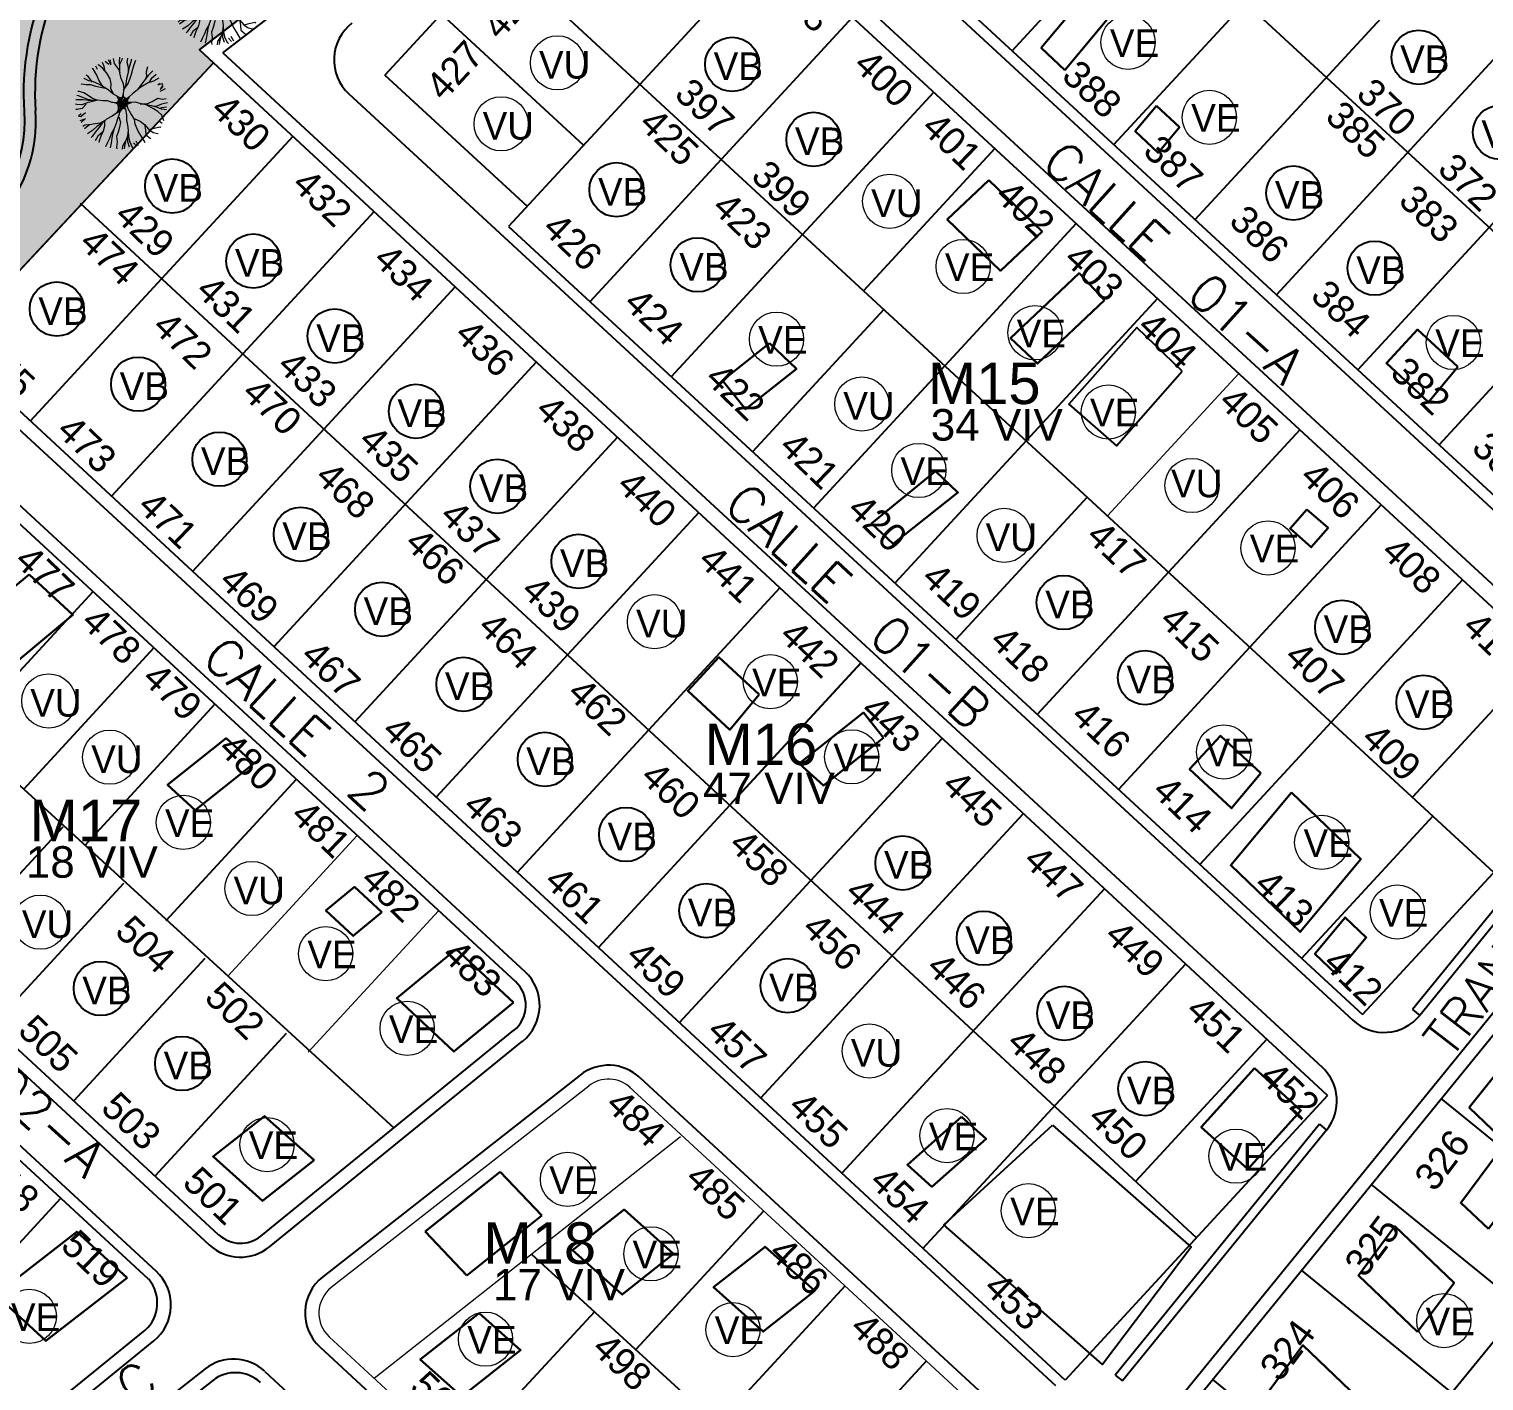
# Model space of a CAD drawing. Extents: x 472704 to 474638, y 1059265 to 1060325.
# Drawn here: x 473729 to 473886.7, y 1059969.5 to 1060116.1 of the extents above; entities that cross this region are included whole.
import ezdxf

# ---------------------------------------------------------------- set-up
doc = ezdxf.new("R2010")
doc.units = 0
doc.header["$LTSCALE"] = 0.4
doc.header["$MEASUREMENT"] = 0
doc.layers.get('0').update_dxf_attribs({"linetype": 'CONTINUOUS', "lineweight": 25})
for name, color, linetype, lineweight in [('AREAS VERDAS', 72, 'CONTINUOUS', 25), ('AREAS VERDES', 2, 'CONTINUOUS', 20), ('CALLES', 140, 'CONTINUOUS', 40), ('CASA', 31, 'CONTINUOUS', 30)]:
    doc.layers.add(name, color=color, linetype=linetype, lineweight=lineweight)
for name, color, linetype in [('BIFAMILIARES', 6, 'CONTINUOUS'), ('CASASDURAS', 1, 'CONTINUOUS'), ('Dura', 1, 'CONTINUOUS'), ('MANZANAS', 5, 'CONTINUOUS'), ('NumeroPropu', 6, 'CONTINUOUS'), ('PARCELASPEOPUESTAS', 3, 'CONTINUOUS'), ('PoligonAV', 3, 'CONTINUOUS'), ('TipoVivienda', 7, 'CONTINUOUS'), ('UNIFAMILIAR', 5, 'CONTINUOUS'), ('VIAPROPUESTA', 7, 'CONTINUOUS')]:
    doc.layers.add(name, color=color, linetype=linetype)
doc.styles.add('ARIAL', font='arial.ttf')
doc.styles.add('Numeros Parcelas', font='', dxfattribs={"height": 3})
doc.styles.get("Standard").update_dxf_attribs({"font": 'romans.shx'})
doc.styles.add('TipoVivienda', font='', dxfattribs={"height": 3})
doc.styles.get('Numeros Parcelas').set_extended_font_data('AvantGarde Bk BT')
doc.styles.get('TipoVivienda').set_extended_font_data('AvantGarde Bk BT')
doc.linetypes.add('FENCELINE1', pattern='A,0.25,-0.1,[133,ltypeshp.shx,S=0.1,R=0,X=-0.1,Y=0],-0.1,1', length=1.45)

# ---------------------------------------------------------------- blocks, each defined once
blk = doc.blocks.new('MATA-P-01')
at = {"color": 84, "linetype": 'ByBlock'}
for p, q in [((18.846, 144.488), (18.845, 144.521)), ((18.872, 144.493), (18.875, 144.521)), ((18.643, 144.402), (18.627, 144.423)), ((18.645, 144.436), (18.645, 144.438)), ((18.68, 144.415), (18.645, 144.436)), ((18.687, 144.432), (18.671, 144.458)), ((18.714, 144.386), (18.68, 144.415)), ((18.701, 144.397), (18.687, 144.432)), ((18.718, 144.451), (18.689, 144.469)), ((18.707, 144.486), (18.732, 144.451)), ((18.723, 144.486), (18.73, 144.458)), ((18.732, 144.451), (18.73, 144.456)), ((18.745, 144.499), (18.745, 144.501)), ((18.758, 144.465), (18.745, 144.499)), ((18.792, 144.432), (18.758, 144.465)), ((18.79, 144.486), (18.788, 144.517)), ((18.799, 144.445), (18.79, 144.486)), ((18.808, 144.407), (18.792, 144.432)), ((18.797, 144.467), (18.806, 144.504)), ((18.808, 144.406), (18.799, 144.445)), ((18.806, 144.504), (18.808, 144.514)), ((18.862, 144.454), (18.846, 144.488)), ((18.868, 144.424), (18.862, 144.454)), ((18.864, 144.375), (18.868, 144.421)), ((18.868, 144.421), (18.87, 144.458)), ((18.87, 144.458), (18.872, 144.493)), ((18.892, 144.412), (18.895, 144.447)), ((18.895, 144.447), (18.899, 144.484)), ((18.899, 144.484), (18.906, 144.517)), ((19.013, 144.423), (18.987, 144.377)), ((18.996, 144.482), (18.993, 144.445)), ((18.993, 144.445), (19.002, 144.41)), ((19.04, 144.46), (19.013, 144.423)), ((19.069, 144.438), (19.038, 144.402)), ((19.091, 144.417), (19.056, 144.388)), ((18.56, 144.321), (18.558, 144.323)), ((18.595, 144.31), (18.56, 144.321)), ((18.589, 144.338), (18.571, 144.347)), ((18.624, 144.306), (18.589, 144.338)), ((18.631, 144.308), (18.595, 144.31)), ((18.616, 144.397), (18.605, 144.403)), ((18.647, 144.362), (18.616, 144.397)), ((18.671, 144.299), (18.631, 144.308)), ((18.667, 144.327), (18.647, 144.362)), ((18.703, 144.288), (18.667, 144.327)), ((18.745, 144.351), (18.714, 144.386)), ((18.758, 144.317), (18.745, 144.351)), ((18.763, 144.28), (18.758, 144.317)), ((18.824, 144.367), (18.808, 144.406)), ((18.846, 144.332), (18.824, 144.367)), ((18.857, 144.295), (18.846, 144.332)), ((18.857, 144.293), (18.877, 144.334)), ((18.859, 144.297), (18.866, 144.334)), ((18.866, 144.334), (18.864, 144.375)), ((18.877, 144.334), (18.886, 144.373)), ((18.886, 144.373), (18.892, 144.412)), ((18.971, 144.341), (18.953, 144.306)), ((18.986, 144.338), (18.956, 144.312)), ((18.987, 144.377), (18.971, 144.341)), ((19.022, 144.371), (18.986, 144.338)), ((19.002, 144.41), (18.993, 144.388)), ((19.056, 144.388), (19.022, 144.371)), ((19.038, 144.402), (19.024, 144.371)), ((19.092, 144.367), (19.107, 144.382)), ((19.127, 144.38), (19.092, 144.367)), ((19.127, 144.373), (19.114, 144.336)), ((19.114, 144.336), (19.132, 144.362)), ((19.149, 144.347), (19.114, 144.323)), ((18.54, 144.223), (18.531, 144.221)), ((18.575, 144.219), (18.54, 144.223)), ((18.548, 144.278), (18.544, 144.28)), ((18.582, 144.278), (18.548, 144.278)), ((18.609, 144.206), (18.575, 144.219)), ((18.616, 144.284), (18.582, 144.278)), ((18.643, 144.19), (18.609, 144.206)), ((18.652, 144.278), (18.616, 144.284)), ((18.687, 144.278), (18.652, 144.278)), ((18.707, 144.286), (18.671, 144.299)), ((18.736, 144.275), (18.687, 144.278)), ((18.745, 144.271), (18.703, 144.288)), ((18.783, 144.247), (18.745, 144.271)), ((18.792, 144.245), (18.763, 144.28)), ((18.817, 144.236), (18.783, 144.247)), ((18.815, 144.236), (18.852, 144.228)), ((18.82, 144.23), (18.816, 144.236)), ((18.836, 144.21), (18.82, 144.23)), ((18.823, 144.189), (18.836, 144.21)), ((18.862, 144.242), (18.826, 144.182)), ((18.826, 144.182), (18.845, 144.229)), ((18.845, 144.229), (18.829, 144.22)), ((18.84, 144.182), (18.862, 144.243)), ((18.842, 144.166), (18.862, 144.242)), ((18.873, 144.232), (18.842, 144.166)), ((18.843, 144.124), (18.873, 144.232)), ((18.885, 144.225), (18.843, 144.124)), ((18.886, 144.227), (18.845, 144.158)), ((18.852, 144.228), (18.859, 144.256)), ((18.859, 144.256), (18.857, 144.293)), ((18.886, 144.227), (18.857, 144.138)), ((18.857, 144.138), (18.891, 144.221)), ((18.858, 144.258), (18.858, 144.259)), ((18.866, 144.237), (18.858, 144.258)), ((18.886, 144.227), (18.866, 144.237)), ((18.871, 144.209), (18.877, 144.226)), ((18.891, 144.221), (18.875, 144.159)), ((18.875, 144.159), (18.899, 144.207)), ((18.902, 144.247), (18.886, 144.227)), ((18.905, 144.25), (18.892, 144.212)), ((18.905, 144.205), (18.892, 144.212)), ((18.899, 144.207), (18.897, 144.175)), ((18.899, 144.193), (18.926, 144.208)), ((18.904, 144.249), (18.9, 144.245)), ((18.924, 144.271), (18.904, 144.249)), ((18.928, 144.208), (18.905, 144.205)), ((18.953, 144.306), (18.924, 144.271)), ((18.953, 144.215), (18.928, 144.208)), ((18.989, 144.212), (18.953, 144.215)), ((19.033, 144.21), (18.989, 144.212)), ((18.991, 144.21), (19.038, 144.219)), ((19.074, 144.21), (19.033, 144.21)), ((19.038, 144.219), (19.074, 144.241)), ((19.054, 144.203), (19.04, 144.208)), ((19.091, 144.19), (19.054, 144.203)), ((19.074, 144.241), (19.109, 144.273)), ((19.112, 144.206), (19.074, 144.21)), ((19.107, 144.212), (19.081, 144.21)), ((19.143, 144.234), (19.107, 144.212)), ((19.109, 144.273), (19.143, 144.271)), ((19.149, 144.199), (19.112, 144.206)), ((19.149, 144.208), (19.132, 144.201)), ((19.143, 144.271), (19.17, 144.28)), ((19.183, 144.251), (19.143, 144.234)), ((19.183, 144.219), (19.149, 144.208)), ((18.542, 144.162), (18.528, 144.158)), ((18.54, 144.19), (18.529, 144.19)), ((18.54, 144.127), (18.531, 144.127)), ((18.575, 144.184), (18.54, 144.19)), ((18.576, 144.132), (18.54, 144.127)), ((18.58, 144.167), (18.542, 144.162)), ((18.582, 144.106), (18.548, 144.092)), ((18.611, 144.177), (18.575, 144.184)), ((18.611, 144.151), (18.576, 144.132)), ((18.616, 144.169), (18.58, 144.167)), ((18.605, 144.14), (18.582, 144.106)), ((18.647, 144.175), (18.611, 144.177)), ((18.647, 144.167), (18.611, 144.151)), ((18.663, 144.174), (18.616, 144.169)), ((18.68, 144.182), (18.643, 144.19)), ((18.683, 144.184), (18.647, 144.167)), ((18.685, 144.184), (18.647, 144.175)), ((18.72, 144.186), (18.685, 144.184)), ((18.754, 144.19), (18.72, 144.186)), ((18.788, 144.186), (18.754, 144.19)), ((18.793, 144.185), (18.781, 144.186)), ((18.783, 144.186), (18.803, 144.187)), ((18.814, 144.186), (18.793, 144.185)), ((18.803, 144.187), (18.823, 144.189)), ((18.839, 144.121), (18.805, 144.088)), ((18.835, 144.178), (18.814, 144.186)), ((18.84, 144.158), (18.835, 144.178)), ((18.855, 144.126), (18.835, 144.116)), ((18.835, 144.116), (18.835, 144.117)), ((18.836, 144.117), (18.843, 144.138)), ((18.843, 144.138), (18.84, 144.158)), ((18.85, 144.079), (18.855, 144.114)), ((18.855, 144.114), (18.856, 144.126)), ((18.859, 144.136), (18.856, 144.126)), ((18.871, 144.157), (18.859, 144.136)), ((18.892, 144.153), (18.871, 144.157)), ((18.885, 144.181), (18.887, 144.16)), ((18.906, 144.168), (18.885, 144.181)), ((18.887, 144.16), (18.891, 144.153)), ((18.892, 144.154), (18.908, 144.112)), ((18.904, 144.171), (18.899, 144.193)), ((18.908, 144.164), (18.904, 144.171)), ((18.935, 144.13), (18.908, 144.164)), ((18.908, 144.112), (18.913, 144.077)), ((18.969, 144.095), (18.935, 144.13)), ((19.125, 144.177), (19.091, 144.19)), ((19.159, 144.156), (19.125, 144.177)), ((19.185, 144.199), (19.149, 144.199)), ((19.172, 144.097), (19.15, 144.108)), ((19.179, 144.119), (19.159, 144.156)), ((18.548, 144.092), (18.54, 144.091)), ((18.584, 144.045), (18.566, 144.045)), ((18.582, 144.066), (18.567, 144.045)), ((18.614, 144.032), (18.582, 144.014)), ((18.611, 144.079), (18.584, 144.045)), ((18.593, 144.003), (18.62, 144.038)), ((18.672, 144.003), (18.622, 143.99)), ((18.656, 143.997), (18.625, 143.964)), ((18.694, 144.012), (18.656, 143.997)), ((18.711, 143.997), (18.683, 143.96)), ((18.729, 144.023), (18.694, 144.012)), ((18.747, 144.032), (18.711, 143.997)), ((18.743, 144.025), (18.725, 143.988)), ((18.763, 144.051), (18.729, 144.023)), ((18.77, 144.06), (18.743, 144.025)), ((18.758, 144.043), (18.763, 144.008)), ((18.763, 144.008), (18.761, 143.969)), ((18.805, 144.088), (18.77, 144.06)), ((18.835, 143.997), (18.821, 143.96)), ((18.834, 143.971), (18.837, 144.006)), ((18.837, 144.006), (18.845, 144.043)), ((18.845, 144.043), (18.85, 144.079)), ((18.853, 144.092), (18.872, 144.054)), ((18.872, 144.019), (18.868, 143.982)), ((18.872, 144.054), (18.872, 144.019)), ((18.913, 144.077), (18.926, 144.043)), ((18.926, 144.043), (18.937, 144.008)), ((18.937, 144.008), (18.939, 143.969)), ((18.939, 143.999), (18.948, 143.964)), ((18.98, 144.058), (18.969, 144.095)), ((18.971, 144.097), (19.013, 144.086)), ((19.009, 144.014), (18.98, 144.058)), ((19.04, 143.98), (19.009, 144.014)), ((19.013, 144.086), (19.047, 144.069)), ((19.047, 144.069), (19.06, 144.032)), ((19.047, 144.069), (19.083, 144.038)), ((19.06, 144.032), (19.069, 143.997)), ((19.069, 143.997), (19.103, 143.977)), ((19.083, 144.038), (19.118, 144.023)), ((19.085, 144.038), (19.119, 144.054)), ((19.118, 144.023), (19.152, 144.021)), ((19.119, 144.054), (19.158, 144.071)), ((19.152, 144.021), (19.154, 144.021)), ((19.158, 144.071), (19.167, 144.069)), ((18.622, 143.99), (18.611, 143.977)), ((18.683, 143.96), (18.652, 143.932)), ((18.689, 143.919), (18.683, 143.91)), ((18.705, 143.953), (18.689, 143.919)), ((18.725, 143.988), (18.705, 143.953)), ((18.729, 143.927), (18.716, 143.892)), ((18.758, 143.962), (18.729, 143.927)), ((18.75, 143.932), (18.743, 143.895)), ((18.743, 143.895), (18.743, 143.884)), ((18.761, 143.969), (18.75, 143.932)), ((18.803, 143.89), (18.797, 143.862)), ((18.814, 143.925), (18.803, 143.89)), ((18.821, 143.96), (18.814, 143.925)), ((18.834, 143.934), (18.834, 143.971)), ((18.835, 143.895), (18.834, 143.934)), ((18.834, 143.86), (18.835, 143.895)), ((18.868, 143.982), (18.862, 143.947)), ((18.862, 143.947), (18.873, 143.91)), ((18.873, 143.91), (18.875, 143.873)), ((18.931, 143.923), (18.917, 143.888)), ((18.917, 143.888), (18.919, 143.864)), ((18.933, 143.925), (18.93, 143.89)), ((18.93, 143.89), (18.931, 143.869)), ((18.939, 143.96), (18.933, 143.925)), ((18.939, 143.969), (18.946, 143.925)), ((18.946, 143.925), (18.964, 143.89)), ((18.948, 143.964), (18.96, 143.93)), ((18.96, 143.93), (18.987, 143.892)), ((18.987, 143.892), (18.996, 143.888)), ((19.016, 143.904), (18.991, 143.925)), ((19.031, 143.91), (19.007, 143.94)), ((19.074, 143.94), (19.04, 143.98)), ((19.103, 143.977), (19.107, 143.973)), ((18.875, 143.873), (18.879, 143.86))]:
    blk.add_line(p, q, dxfattribs=at)

msp = doc.modelspace()

# ---------------------------------------------------------------- hatches: boundary and pattern name
at = {"layer": 'AREAS VERDAS', "linetype": 'Continuous'}
h = msp.add_hatch(dxfattribs=at)
h.set_pattern_fill('AR-SAND', color=64, scale=3, style=0)
h.set_pattern_definition([(37.5, (0, 0), (-0.188980074, 5.780471307), [0, -4.56, 0, -5.1, 0, -4.875]), (7.5, (0, 0), (5.309330116, 8.466438196), [0, -2.46, 0, -4.11, 0, -1.575]), (327.5, (-3.69, 0), (9.342425585, 0.01697716), [0, -1.5, 0, -5.4, 0, -7.05]), (317.5, (-3.69, 0), (9.018379814, 2.633026695), [0, -0.75, 0, -3.54, 0, -4.05])])
h.paths.add_polyline_path([(473392.59, 1059831.8), (473394.84, 1059838.33), (473399.18, 1059844.05), (473404.49, 1059847.81), (473411.2, 1059849.98), (473416.59, 1059850.27), (473415.93, 1059922.11), (473436.53, 1059922.29), (473436.63, 1059911.67), (473448.39, 1059911.77), (473448.24, 1059923.77), (473470.14, 1059923.97), (473469.96, 1059952.8), (473471.84, 1059956.73), (473476.09, 1059957.7), (473532.78, 1059944.57), (473579.36, 1059995.05), (473584.97, 1059989.87), (473631.25, 1060025.55), (473713.15, 1060088.67), (473721.15, 1060082.71), (473748.97, 1060112.46), (473747.45, 1060113.87), (473789.96, 1060146.64), (473811, 1060165.02), (473871.08, 1060230.65), (473852.72, 1060250.12), (473548.47, 1060038.26), (473109.38, 1059707.59), (473156.48, 1059639.24), (473203.24, 1059674.87), (473196.54, 1059684.82), (473192.12, 1059691.72), (473231.1, 1059720.81), (473212.16, 1059746.83), (473256.63, 1059779.94), (473275.41, 1059793.96), (473279.1, 1059796.71), (473271.3, 1059790.89), (473286.9, 1059802.53), (473212.16, 1059746.83), (473231.1, 1059720.81), (473212.16, 1059746.83), (473321.37, 1059828.06), (473324.14, 1059828.21), (473392.23, 1059828.16)])
at = {"layer": 'AREAS VERDAS'}
h = msp.add_hatch(dxfattribs=at)
h.set_pattern_fill('AR-SAND', color=64, style=0)
h.set_pattern_definition([(37.5, (0, 0), (-0.0629933581, 1.926823769), [0, -1.52, 0, -1.7, 0, -1.625]), (7.5, (0, 0), (1.769776705, 2.822146065), [0, -0.82, 0, -1.37, 0, -0.525]), (327.5, (-1.23, 0), (3.1141418618, 0.0056590535), [0, -0.5, 0, -1.8, 0, -2.35]), (317.5, (-1.23, 0), (3.0061266046, 0.877675565), [0, -0.25, 0, -1.18, 0, -1.35])])
h.paths.add_polyline_path([(473852.32, 1060200), (473845.73, 1060200), (473833.16, 1060186.38, 0.414214), (473833.22, 1060184.97), (473834.49, 1060183.79), (473848.74, 1060199.23), (473936.93, 1060117.85), (473952.36, 1060103.61), (473953.68, 1060105.18, 0.399592), (473953.59, 1060106.56)])
h.paths.add_polyline_path([(473879.03, 1060168.34), (473893.56, 1060168.34), (473893.56, 1060175.24), (473879.03, 1060175.24)], flags=25)
at = {"layer": 'AREAS VERDAS', "linetype": 'Continuous'}
h = msp.add_hatch(dxfattribs=at)
h.set_pattern_fill('AR-SAND', color=64, scale=3, style=0)
h.set_pattern_definition([(37.5, (0, 0), (-0.188980074, 5.780471307), [0, -4.56, 0, -5.1, 0, -4.875]), (7.5, (0, 0), (5.309330116, 8.466438196), [0, -2.46, 0, -4.11, 0, -1.575]), (327.5, (-3.69, 0), (9.342425585, 0.01697716), [0, -1.5, 0, -5.4, 0, -7.05]), (317.5, (-3.69, 0), (9.018379814, 2.633026695), [0, -0.75, 0, -3.54, 0, -4.05])])
h.paths.add_polyline_path([(473936.52, 1060163.7, -0.046849), (473934.95, 1060164.02, -0.088323), (473934.67, 1060163.57), (473934.98, 1060163.2), (473934.77, 1060163.2), (473935.26, 1060162.44), (473934.99, 1060162.44), (473935.32, 1060161.43), (473935.07, 1060161.64, -0.001911), (473935.07, 1060161.61, -0.025317), (473935.05, 1060161.22, -0.064085), (473934.01, 1060163.14, -0.085369), (473933.49, 1060163.07), (473933.4, 1060162.58), (473933.27, 1060162.73), (473932.98, 1060161.88), (473932.8, 1060162.1), (473932.8, 1060162.09, -0.080339), (473931.9, 1060161.28, -0.063925), (473932.74, 1060163.29, -0.087021), (473932.35, 1060163.64), (473931.92, 1060163.42), (473931.97, 1060163.67, -0.046916), (473931.27, 1060163.59), (473930.12, 1060163.48), (473930.37, 1060163.68, -0.027229), (473929.98, 1060163.79, -0.062526), (473932.03, 1060164.37, -0.092105), (473932.05, 1060164.93), (473931.66, 1060165.1), (473931.85, 1060165.19), (473931.08, 1060165.66), (473931.32, 1060165.78), (473930.59, 1060166.55), (473930.9, 1060166.47, -0.027229), (473930.74, 1060166.85, -0.060888), (473932.43, 1060165.65, -0.096865), (473932.91, 1060165.99), (473932.82, 1060166.35), (473933, 1060166.26), (473932.89, 1060167.16), (473933.14, 1060167.04), (473933.15, 1060167.14), (473925.83, 1060174.63, -0.055125), (473923.98, 1060174.98, -0.088323), (473923.7, 1060174.53), (473924, 1060174.17), (473923.8, 1060174.16), (473924.29, 1060173.4), (473924.02, 1060173.4), (473924.35, 1060172.39), (473924.1, 1060172.6, -0.00191), (473924.1, 1060172.57, -0.025318), (473924.08, 1060172.19, -0.064085), (473923.04, 1060174.11, -0.085369), (473922.52, 1060174.03), (473922.43, 1060173.54), (473922.3, 1060173.7), (473922.01, 1060172.84), (473921.83, 1060173.06), (473921.83, 1060173.06, -0.080339), (473920.93, 1060172.25, -0.063925), (473921.77, 1060174.26, -0.087021), (473921.38, 1060174.6), (473920.95, 1060174.38), (473921, 1060174.63, -0.046916), (473920.3, 1060174.55), (473919.15, 1060174.44), (473919.4, 1060174.64, -0.027229), (473919.01, 1060174.75, -0.062526), (473921.06, 1060175.33, -0.092105), (473921.08, 1060175.89), (473920.69, 1060176.06), (473920.87, 1060176.15), (473920.11, 1060176.63), (473920.35, 1060176.75), (473919.61, 1060177.51), (473919.93, 1060177.43, -0.027229), (473919.77, 1060177.81, -0.060888), (473921.46, 1060176.61, -0.096865), (473921.94, 1060176.95), (473921.84, 1060177.31), (473922.03, 1060177.23), (473921.92, 1060178.12), (473922.17, 1060178.01), (473922.21, 1060178.34), (473912.15, 1060188.63, -0.022936), (473911.53, 1060188.15, -0.093769), (473911.72, 1060187.61), (473912.14, 1060187.62), (473912.01, 1060187.46), (473912.91, 1060187.37), (473912.74, 1060187.16), (473913.74, 1060186.79), (473913.42, 1060186.72, -0.027229), (473913.73, 1060186.45, -0.062892), (473911.62, 1060186.82, -0.088323), (473911.33, 1060186.36), (473911.64, 1060186), (473911.44, 1060186), (473911.92, 1060185.24), (473911.65, 1060185.23), (473911.98, 1060184.23), (473911.74, 1060184.43, -0.00191), (473911.74, 1060184.4, -0.025318), (473911.72, 1060184.02, -0.064085), (473910.67, 1060185.94, -0.085369), (473910.16, 1060185.87), (473910.06, 1060185.37), (473909.93, 1060185.53), (473909.64, 1060184.68), (473909.47, 1060184.89), (473909.46, 1060184.89, -0.080339), (473908.56, 1060184.08, -0.063925), (473909.41, 1060186.09, -0.087021), (473909.01, 1060186.44), (473908.59, 1060186.22), (473908.64, 1060186.47, -0.046916), (473907.94, 1060186.39), (473906.78, 1060186.28), (473907.04, 1060186.47, -0.027229), (473906.64, 1060186.58, -0.062526), (473908.69, 1060187.17, -0.092105), (473908.71, 1060187.73), (473908.33, 1060187.9), (473908.51, 1060187.99), (473907.75, 1060188.46), (473907.99, 1060188.58), (473907.25, 1060189.34), (473907.56, 1060189.27, -0.027229), (473907.4, 1060189.65, -0.060888), (473909.1, 1060188.45, -0.096865), (473909.57, 1060188.78), (473909.48, 1060189.15), (473909.66, 1060189.06), (473909.56, 1060189.95), (473909.8, 1060189.84), (473909.94, 1060190.89), (473901.94, 1060199.08, -0.045996), (473900.73, 1060198.07, -0.093769), (473900.92, 1060197.53), (473901.34, 1060197.54), (473901.22, 1060197.38), (473902.11, 1060197.29), (473901.95, 1060197.07), (473902.94, 1060196.71), (473902.62, 1060196.64, -0.022391), (473902.88, 1060196.42, -0.002472), (473902.91, 1060196.39, -0.002363), (473902.93, 1060196.37, -0.062892), (473900.82, 1060196.74, -0.088323), (473900.54, 1060196.28), (473900.84, 1060195.92), (473900.64, 1060195.91), (473901.13, 1060195.16), (473900.86, 1060195.15), (473901.19, 1060194.15), (473900.94, 1060194.35, -0.027229), (473900.92, 1060193.94, -0.064085), (473899.88, 1060195.86, -0.085369), (473899.36, 1060195.78), (473899.26, 1060195.29), (473899.14, 1060195.45), (473898.85, 1060194.6), (473898.67, 1060194.81), (473898.67, 1060194.81, -0.080339), (473897.77, 1060194, -0.063925), (473898.61, 1060196.01, -0.087021), (473898.21, 1060196.36), (473897.79, 1060196.14), (473897.84, 1060196.39, -0.046916), (473897.14, 1060196.3), (473895.99, 1060196.2), (473896.24, 1060196.39, -0.027229), (473895.84, 1060196.5, -0.062526), (473897.9, 1060197.09, -0.092105), (473897.92, 1060197.64), (473897.53, 1060197.82), (473897.71, 1060197.91), (473896.95, 1060198.38), (473897.19, 1060198.5), (473896.45, 1060199.26), (473896.77, 1060199.19, -0.027229), (473896.61, 1060199.57, -0.060888), (473898.3, 1060198.36, -0.096865), (473898.78, 1060198.7), (473898.68, 1060199.06), (473898.87, 1060198.98), (473898.74, 1060200), (473854.09, 1060200), (473954.28, 1060107.55, 0.188493), (473954.96, 1060107.29, 0.222503), (473955.73, 1060107.64), (473963.26, 1060116.67, -0.414214), (473964.66, 1060116.8), (473974.16, 1060108.89), (473974.73, 1060109.23), (473974.58, 1060108.95, -0.027229), (473974.99, 1060109.02, -0.018613), (473974.55, 1060108.55), (473985.15, 1060099.72), (473985.35, 1060099.84), (473985.25, 1060099.63), (473985.32, 1060099.57, -0.019361), (473985.61, 1060099.62, -0.006482), (473985.46, 1060099.46), (473986.68, 1060098.44, 0.414214), (473989.5, 1060098.7), (473990.14, 1060099.46, -0.320692), (473992.39, 1060100.05), (473992.5, 1060100.14, -0.027229), (473992.1, 1060100.25, -0.062526), (473994.15, 1060100.83, -0.092105), (473994.17, 1060101.39), (473993.79, 1060101.56), (473993.97, 1060101.65), (473993.21, 1060102.12), (473993.45, 1060102.24), (473992.71, 1060103.01), (473993.02, 1060102.93, -0.027229), (473992.86, 1060103.31, -0.060888), (473994.56, 1060102.11, -0.096865), (473995.03, 1060102.45), (473994.94, 1060102.81), (473995.12, 1060102.72), (473995.02, 1060103.62), (473995.26, 1060103.5), (473995.31, 1060103.85), (473971.04, 1060128.38)])

# ---------------------------------------------------------------- linework, layer by layer
at = {"linetype": 'FENCELINE1', "ltscale": 2}
msp.add_lwpolyline([(473839.95, 1059997.29), (473855, 1059984.06), (473845.37, 1059971.31), (473828.15, 1059986.46), (473839.95, 1059997.29)], dxfattribs=at)
at = {"layer": 'BIFAMILIARES', "linetype": 'Continuous'}
for centre in [(473879.66, 1060113.07), (473805.21, 1060112.3), (473888.48, 1060104.93), (473814.03, 1060104.17), (473744.48, 1060099.11), (473792.67, 1060098.71), (473866.08, 1060098.35), (473753.29, 1060090.98), (473801.48, 1060090.57), (473874.9, 1060090.21), (473731.97, 1060085.77), (473762.11, 1060082.84), (473740.79, 1060077.63), (473770.92, 1060074.68), (473749.61, 1060069.49), (473779.75, 1060066.56), (473758.43, 1060061.35), (473788.55, 1060058.41), (473767.25, 1060053.22), (473841.17, 1060053.95), (473871.36, 1060051.27), (473776.07, 1060045.08), (473849.99, 1060045.81), (473880.18, 1060043.13), (473784.89, 1060036.94), (473793.71, 1060028.8), (473823.69, 1060025.71), (473802.41, 1060020.54), (473832.5, 1060017.55), (473736.74, 1060012.1), (473811.23, 1060012.4), (473841.23, 1060009.4), (473745.56, 1060003.96), (473850.03, 1060001.24)]:
    msp.add_circle(centre, 2.94, dxfattribs=at)
at = {"layer": 'CASA'}
for p, q in [((473771.93, 1059985.74), (473780.05, 1059992.22)), ((473780.05, 1059992.22), (473784.56, 1059987.47)), ((473776.45, 1059980.98), (473784.56, 1059987.47)), ((473771.93, 1059985.74), (473776.45, 1059980.98))]:
    msp.add_line(p, q, dxfattribs=at)
for points in [[(473841.29, 1060111.69), (473845.85, 1060117.15), (473843.29, 1060119.55), (473838.74, 1060114.09)], [(473851.24, 1060107.82), (473853.72, 1060105.49), (473851.41, 1060102.72), (473848.93, 1060105.05)], [(473845.58, 1060086.74), (473842.83, 1060089.65), (473835.41, 1060082.63), (473838.31, 1060079.86)], [(473883.9, 1060079.49), (473879.53, 1060083.54), (473876.16, 1060079.91), (473880.72, 1060075.68)], [(473809.27, 1060082.09), (473812.18, 1060079.29), (473806.65, 1060074.9), (473804.16, 1060078.03)], [(473827.28, 1060068.2), (473829.7, 1060065.88), (473822.67, 1060060.3), (473820.34, 1060062.53)], [(473867.54, 1060064.05), (473869.84, 1060062.04), (473868.01, 1060059.94), (473865.71, 1060061.96)], [(473728.99, 1060057), (473733.72, 1060052.61), (473725.16, 1060045.54), (473720.43, 1060049.94)], [(473808.14, 1060043.96), (473803.77, 1060048.01), (473800.4, 1060044.38), (473804.96, 1060040.15)], [(473821.62, 1060039.27), (473819.44, 1060042.01), (473812.48, 1060036.48), (473815.11, 1060034.1)], [(473862.54, 1060035.44), (473858.17, 1060039.5), (473854.81, 1060035.87), (473859.37, 1060031.64)], [(473865.87, 1060033.34), (473873.4, 1060026.13), (473866.81, 1060018.24), (473859.28, 1060025.46)], [(473781.49, 1060010.59), (473775.28, 1060016.36), (473768.83, 1060011.03), (473775.03, 1060005.26)], [(473759.87, 1059993.47), (473754.5, 1059998.27), (473748.92, 1059993.87), (473754.29, 1059989.07)], [(473798.86, 1059983.31), (473793.49, 1059988.12), (473787.91, 1059983.71), (473793.29, 1059978.91)], [(473739.61, 1059980.72), (473730.79, 1059973.88), (473725.32, 1059978.88), (473734.14, 1059985.72)], [(473814.16, 1059979.3), (473808.78, 1059984.1), (473803.2, 1059979.7), (473808.58, 1059974.9)]]:
    msp.add_lwpolyline(points, close=True, dxfattribs=at)
for points in [[(473833.04, 1060099.74), (473838.82, 1060094.19), (473834.31, 1060089.93), (473828.53, 1060095.47), (473833.04, 1060099.74)], [(473753.32, 1060036.49), (473750.33, 1060039.23), (473743.98, 1060034.19), (473746.97, 1060031.45), (473753.32, 1060036.49)], [(473767.23, 1060020.36), (473764.27, 1060023.11), (473761.16, 1060020.54), (473764.12, 1060017.79), (473767.23, 1060020.36)], [(473870.69, 1060013.69), (473873.97, 1060017.61), (473871.69, 1060019.8), (473868.41, 1060015.87), (473870.69, 1060013.69)], [(473892.69, 1059991.96), (473898.64, 1059999.41), (473891.09, 1060006.63), (473885.14, 1059999.18), (473892.69, 1059991.96)], [(473861.84, 1060003.44), (473866.89, 1059998.88), (473861.12, 1059992.5), (473856.08, 1059997.06), (473861.85, 1060003.44)], [(473830.1, 1059998.18), (473832.75, 1059995.78), (473826.87, 1059990.59), (473824.22, 1059992.98), (473830.1, 1059998.18)], [(473887.24, 1059986.03), (473884.22, 1059988.85), (473888.31, 1059994.34), (473891.3, 1059991.49), (473887.24, 1059986.03)], [(473879.53, 1059974.85), (473883.5, 1059980.18), (473877.09, 1059986.31), (473873.12, 1059980.98), (473879.53, 1059974.85)], [(473777.76, 1059976.9), (473782.27, 1059972.88), (473775.89, 1059967.85), (473771.38, 1059971.87), (473777.76, 1059976.9)], [(473875.63, 1059965.26), (473867.11, 1059973.41), (473862.9, 1059967.76), (473871.42, 1059959.61), (473875.63, 1059965.26)]]:
    msp.add_lwpolyline(points, dxfattribs=at)
at = {"layer": 'CASASDURAS'}
msp.add_lwpolyline([(473854.03, 1060079.05), (473849.09, 1060083.79), (473841.74, 1060075.46), (473846.88, 1060070.93)], close=True, dxfattribs=at)
at = {"layer": 'Dura', "linetype": 'Continuous', "lineweight": 20}
msp.add_circle((473846.01, 1060074.61), 2.94, dxfattribs=at)
at = {"layer": 'PARCELASPEOPUESTAS', "linetype": 'Continuous'}
for p, q in [((473904.93, 1060078.35), (473812.32, 1060163.8)), ((473890.69, 1060062.92), (473800.29, 1060146.33)), ((473789.94, 1060135.41), (473767.56, 1060111.15)), ((473846.59, 1060103.61), (473875.07, 1060134.47)), ((473835.57, 1060113.78), (473849.81, 1060129.21)), ((473809.44, 1060125.57), (473795.2, 1060110.14)), ((473809.44, 1060125.57), (473902.04, 1060040.13)), ((473855.41, 1060095.47), (473883.89, 1060126.34)), ((473887.8, 1060024.69), (473779.77, 1060124.38)), ((473789.1, 1060103.53), (473773.67, 1060117.77)), ((473818.26, 1060117.44), (473789.78, 1060086.57)), ((473864.23, 1060087.33), (473892.71, 1060118.2)), ((473748.97, 1060112.46), (473720.29, 1060081.79)), ((473869.79, 1060000.5), (473748.97, 1060112.46)), ((473783, 1060096.91), (473767.56, 1060111.15)), ((473795.2, 1060110.14), (473780.96, 1060094.71)), ((473827.08, 1060109.3), (473798.6, 1060078.43)), ((473873.05, 1060079.19), (473901.53, 1060110.06)), ((473854.04, 1059965.66), (473968.56, 1060106.37)), ((473757.57, 1060104.5), (473729.09, 1060073.63)), ((473833.7, 1060103.2), (473819.45, 1060087.76)), ((473881.87, 1060071.06), (473910.35, 1060101.92)), ((473855.55, 1059985.06), (473734.53, 1060097.22)), ((473766.37, 1060096.34), (473737.89, 1060065.47)), ((473842.52, 1060095.06), (473828.27, 1060079.62)), ((473780.96, 1060094.71), (473873.56, 1060009.26)), ((473873.62, 1059956.45), (473984.84, 1060093.12)), ((473775.17, 1060088.18), (473746.69, 1060057.32)), ((473821.66, 1060085.73), (473807.42, 1060070.29)), ((473851.33, 1060086.92), (473822.85, 1060056.05)), ((473841.31, 1059969.63), (473720.29, 1060081.79)), ((473783.97, 1060080.03), (473755.49, 1060049.16)), ((473828.27, 1060079.62), (473814.03, 1060064.19)), ((473718.25, 1060071.4), (473781.71, 1060012.85)), ((473792.78, 1060071.87), (473764.29, 1060041)), ((473866.77, 1060072.68), (473838.29, 1060041.81)), ((473843.71, 1060065.38), (473829.47, 1060049.95)), ((473801.58, 1060063.71), (473773.1, 1060032.84)), ((473875.59, 1060064.54), (473847.11, 1060033.67)), ((473697.33, 1060062.13), (473768.51, 1059996.97)), ((473810.38, 1060055.56), (473781.9, 1060024.69)), ((473884.41, 1060056.4), (473855.92, 1060025.54)), ((473735.89, 1060055.12), (473721.74, 1060039.78)), ((473741.93, 1059980.57), (473666.27, 1060050.38)), ((473742.5, 1060049.02), (473728.35, 1060033.68)), ((473893.23, 1060048.27), (473878.98, 1060032.83)), ((473683.09, 1060046.7), (473749.52, 1059985.4)), ((473819.2, 1060047.42), (473790.72, 1060016.55)), ((473819.18, 1060047.4), (473804.94, 1060031.96)), ((473749.12, 1060042.91), (473734.97, 1060027.58)), ((473902.04, 1060040.13), (473873.56, 1060009.26)), ((473827.9, 1060039.15), (473799.48, 1060008.36)), ((473757.94, 1060034.77), (473743.78, 1060019.44)), ((473836.72, 1060031.01), (473808.3, 1060000.22)), ((473881.19, 1060030.8), (473866.95, 1060015.36)), ((473732.61, 1060029.58), (473718.37, 1060014.15)), ((473739.22, 1060023.48), (473724.98, 1060008.05)), ((473845.54, 1060022.88), (473817.1, 1059992.06)), ((473748.04, 1060015.34), (473733.8, 1059999.91)), ((473854.36, 1060014.74), (473825.87, 1059983.87)), ((473756.86, 1060007.2), (473742.62, 1059991.77)), ((473754.1, 1059985.25), (473781.55, 1060007.56)), ((473863.18, 1060006.6), (473848.95, 1059991.18)), ((473869.79, 1060000.5), (473841.31, 1059969.63)), ((473914.69, 1059973.64), (473882.11, 1060000.16)), ((473907.11, 1059964.34), (473874.54, 1059990.85)), ((473703.93, 1059958.48), (473732.42, 1059989.35)), ((473808.65, 1059987.98), (473794.76, 1059972.94)), ((473783.44, 1059983.3), (473838.62, 1059932.79)), ((473899.54, 1059955.03), (473866.96, 1059981.54)), ((473817.46, 1059979.85), (473803.61, 1059964.83)), ((473790.27, 1059977.05), (473775.69, 1059961.25)), ((473714.59, 1059953.14), (473741.56, 1059975.06)), ((473826.28, 1059971.71), (473812.46, 1059956.73)), ((473748.88, 1059969.59), (473723.7, 1059949.87)), ((473873.62, 1059956.45), (473857.33, 1059969.71))]:
    msp.add_line(p, q, dxfattribs=at)
at = {"layer": 'PARCELASPEOPUESTAS', "linetype": 'Continuous', "lineweight": 20}
for p, q in [((473860.15, 1060078.78), (473845.91, 1060063.35)), ((473764.55, 1060028.67), (473750.51, 1060013.45)), ((473773.37, 1060020.53), (473759.22, 1060005.2)), ((473789.65, 1060001.52), (473761.73, 1059979.66)), ((473794.02, 1060001.48), (473841.6, 1059957.57)), ((473766.39, 1059969.84), (473799.61, 1059996.06)), ((473761.52, 1059974.33), (473828.39, 1059912.62))]:
    msp.add_line(p, q, dxfattribs=at)
at = {"layer": 'PARCELASPEOPUESTAS', "linetype": 'Continuous'}
for centre, radius, start, end in [((473779.34, 1060010.27), 3.5, 309.1043, 47.3015), ((473751.9, 1059987.97), 3.5, 227.3015, 309.1043), ((473738.89, 1059978), 3.98, 312.2065, 40.1215), ((473751.34, 1059966.44), 4, 47.3015, 128.0693)]:
    msp.add_arc(centre, radius, start, end, dxfattribs=at)
at = {"layer": 'PARCELASPEOPUESTAS', "linetype": 'Continuous', "lineweight": 20}
for centre, start, end in [((473791.81, 1059998.77), 47.3015, 128.0693), ((473763.89, 1059976.9), 128.0693, 227.3015)]:
    msp.add_arc(centre, 3.5, start, end, dxfattribs=at)
at = {"layer": 'PoligonAV'}
msp.add_lwpolyline([(473476.09, 1059957.7), (473532.78, 1059944.57), (473579.36, 1059995.05), (473584.97, 1059989.87), (473631.25, 1060025.55), (473713.15, 1060088.67), (473721.15, 1060082.71), (473748.97, 1060112.46), (473748.97, 1060112.46), (473747.45, 1060113.87), (473789.96, 1060146.64), (473811, 1060165.02), (473871.08, 1060230.65), (473852.72, 1060250.12), (473548.47, 1060038.26), (473109.38, 1059707.59)], dxfattribs=at)
at = {"layer": 'TipoVivienda', "linetype": 'Continuous', "lineweight": 20}
for centre in [(473848.15, 1060114.7), (473856.97, 1060106.56), (473830.26, 1060090.39), (473838.05, 1060083.2), (473810.02, 1060082.51), (473883.43, 1060082.15), (473825.45, 1060068.27), (473863.33, 1060059.87), (473809.35, 1060045.36), (473818.17, 1060037.22), (473858.52, 1060037.75), (473745.69, 1060030.11), (473869.15, 1060027.94), (473877.34, 1060020.39), (473761.12, 1060015.87), (473769.97, 1060007.77), (473828.52, 1059996.14), (473754.77, 1059995.17), (473859.86, 1059993.92), (473787.36, 1059991.4), (473837.34, 1059988), (473796.4, 1059983.32), (473728.98, 1059976.54), (473882.39, 1059976.08), (473778.46, 1059974.07), (473805.3, 1059975.1)]:
    msp.add_circle(centre, 2.94, dxfattribs=at)
at = {"layer": 'UNIFAMILIAR', "linetype": 'Continuous', "lineweight": 20}
for centre in [(473786.27, 1060112.47), (473780.16, 1060105.86), (473822.29, 1060097.46), (473819.27, 1060075.47), (473855.09, 1060066.64), (473834.71, 1060061.23), (473796.79, 1060051.87), (473731.1, 1060043.28), (473737.71, 1060037.18), (473753.15, 1060022.94), (473730.19, 1060019.29), (473820.09, 1060005.32)]:
    msp.add_circle(centre, 2.94, dxfattribs=at)
at = {"layer": 'VIAPROPUESTA'}
for p, q in [((473749.99, 1060113.55), (473792.44, 1060146.28)), ((473798.88, 1060145.99), (473904.77, 1060048.29)), ((473798.54, 1060138.15), (473901.43, 1060043.21)), ((473747.45, 1060113.87), (473774.44, 1060134.68)), ((473749.99, 1060113.55), (473869.18, 1060003.57)), ((473763.64, 1060109.12), (473872.51, 1060008.66)), ((473967.39, 1060107.32), (473853.42, 1059967.29)), ((473716.94, 1060082.82), (473840.26, 1059969.03)), ((473716.59, 1060074.98), (473782.73, 1060013.95)), ((473668.04, 1060050.38), (473742.74, 1059981.45)), ((473681.69, 1060045.95), (473748.51, 1059984.29)), ((473901.14, 1060037.01), (473879.01, 1060009.81)), ((473901.92, 1060036.38), (473879.78, 1060009.18)), ((473755.05, 1059984.09), (473782.49, 1060006.39)), ((473788.73, 1060002.7), (473760.81, 1059980.84)), ((473795.2, 1060002.44), (473842.57, 1059958.73)), ((473868.89, 1059997.37), (473846.75, 1059970.18)), ((473869.66, 1059996.74), (473847.53, 1059969.55)), ((473715.54, 1059951.97), (473742.51, 1059973.89)), ((473760.5, 1059973.23), (473827.77, 1059911.16)), ((473748.05, 1059970.84), (473722.55, 1059950.87)), ((473754.52, 1059970.58), (473853.85, 1059878.92))]:
    msp.add_line(p, q, dxfattribs=at)
at = {"layer": 'VIAPROPUESTA', "linetype": 'Continuous'}
for p, q in [((473747.45, 1060113.87), (473748.97, 1060112.46)), ((473879.01, 1060009.81), (473879.78, 1060009.18)), ((473868.89, 1059997.37), (473869.66, 1059996.74)), ((473846.75, 1059970.18), (473847.53, 1059969.55))]:
    msp.add_line(p, q, dxfattribs=at)
msp.add_lwpolyline([(473577.55, 1060043.34), (473563.83, 1060037.04, 1.639942), (473591.58, 1060015.29, -0.429068), (473622.04, 1060034.86, 0.510329), (473654.69, 1060062.59, -0.614969), (473705.91, 1060093.66, 0.611469), (473728.47, 1060107.18, -0.515339), (473765.91, 1060137.85, 0.669851), (473783.96, 1060161.29, -0.674713), (473806.21, 1060189.8, 0.264478), (473837.8, 1060197.47, 0.870634), (473820.2, 1060222.27, 0.116229), (473768.31, 1060177.63, -0.219513), (473741.69, 1060162.75, 0.418709), (473712.82, 1060128.48, -0.876244), (473697.03, 1060124.88, 1.063667), (473680.78, 1060117.66, -0.656459), (473665.7, 1060099.09, 0.475371), (473619.68, 1060066.62, -0.544281), (473577.55, 1060043.34, -3.67542)], format="xyb", dxfattribs=at)
for centre, radius, start, end in [((473758.11, 1060109.17), 28.51, 74.7806, 183.836), ((473713.72, 1060106.2), 15.98, 278.4199, 3.836)]:
    msp.add_arc(centre, radius, start, end, dxfattribs=at)
at = {"layer": 'VIAPROPUESTA'}
for centre, start, end in [((473767.03, 1060112.8), 127.6295, 227.3015), ((473779.34, 1060010.27), 309.1043, 47.3015), ((473875.9, 1060012.33), 227.3015, 320.8589), ((473791.81, 1059998.77), 47.3015, 128.0693), ((473865.79, 1059999.9), 320.8589, 47.3015), ((473751.9, 1059987.97), 227.3015, 309.1043), ((473739.35, 1059977.77), 309.1043, 47.3015), ((473763.89, 1059976.9), 128.0693, 227.3015), ((473751.13, 1059966.91), 47.3015, 128.0693)]:
    msp.add_arc(centre, 5, start, end, dxfattribs=at)

# ---------------------------------------------------------------- block references
at = {"layer": 'AREAS VERDES', "linetype": 'Continuous', "ltscale": 0.5, "xscale": 15.00000000001295, "yscale": 15, "zscale": 15, "rotation": 350.1297174349727}
for p in [(473099.88, 1058037.06), (473089.57, 1058025.72)]:
    msp.add_blockref('MATA-P-01', p, dxfattribs=at)

# ---------------------------------------------------------------- texts
at = {"layer": 'CALLES', "linetype": 'Continuous'}
for s, rotation, p in [('CALLE  01-A', 317.7053, (473838.58, 1060101.36)), ('CALLE  01-B', 317.7053, (473804.13, 1060064.28)), ('CALLE  2', 317.7053, (473747.53, 1060047.64)), ('TRANSV. 19', 52.2704, (473883.13, 1060004.37)), ('CALLE  02-A', 317.7053, (473708.6, 1060015.36)), ('CALLE   C', 37.5149, (473719.67, 1059950.73))]:
    msp.add_text(s, height=4, rotation=rotation, dxfattribs=at).set_placement(p)
at = {"layer": 'MANZANAS', "linetype": 'Continuous', "style": 'ARIAL'}
for s, height, p in [('M15', 4.5, (473826.43, 1060075.47)), ('34 VIV', 3.416, (473826.75, 1060071.51)), ('M16', 4.5, (473802.21, 1060036.32)), ('47 VIV', 3.416, (473802.05, 1060032.09)), ('M17', 4.5, (473729.02, 1060028.07)), ('18 VIV', 3.416, (473728.61, 1060024.11)), ('M18', 4.5, (473778.23, 1059982.24))]:
    msp.add_text(s, height=height, dxfattribs=at).set_placement(p)
at = {"layer": 'MANZANAS', "linetype": 'Continuous', "lineweight": 20, "style": 'ARIAL'}
msp.add_text('17 VIV', height=3.416, dxfattribs=at).set_placement((473779.28, 1059978.28))
at = {"layer": 'NumeroPropu', "linetype": 'Continuous', "lineweight": 20, "style": 'Numeros Parcelas'}
for s, rotation, p in [('398', 316.1603, (473809.4, 1060120.18)), ('428', 47.3425, (473780.03, 1060114.82)), ('427', 47.3425, (473773.92, 1060108.2)), ('400', 316.1603, (473818.22, 1060112.04)), ('388', 316.1603, (473840.81, 1060110.87)), ('397', 316.1603, (473798.81, 1060108.9)), ('370', 316.1603, (473872.75, 1060108.91)), ('430', 316.1603, (473748.5, 1060107.22)), ('385', 316.1603, (473869.39, 1060106.45)), ('425', 316.1603, (473794.95, 1060105.68)), ('401', 316.1603, (473825.59, 1060105.24)), ('387', 316.1603, (473849.63, 1060102.73)), ('399', 316.1603, (473807.12, 1060100.01)), ('372', 316.1603, (473881.57, 1060100.78)), ('432', 316.1603, (473757.32, 1060099.09)), ('402', 316.1603, (473833.55, 1060097.9)), ('383', 316.1603, (473877.33, 1060097.35)), ('429', 316.1603, (473738.07, 1060095.71)), ('423', 316.1603, (473802.88, 1060096.59)), ('386', 316.1603, (473858.96, 1060095.14)), ('426', 316.1603, (473784.47, 1060094.33)), ('474', 316.1603, (473734.25, 1060092.74)), ('434', 316.1603, (473766.14, 1060090.95)), ('403', 316.1603, (473841.03, 1060091)), ('431', 316.1603, (473746.89, 1060087.57)), ('384', 316.1603, (473867.8, 1060087.04)), ('424', 316.1603, (473793.29, 1060086.2)), ('472', 316.1603, (473742.19, 1060083.65)), ('436', 316.1603, (473774.96, 1060082.81)), ('404', 316.1603, (473848.98, 1060083.65)), ('475', 316.1603, (473722.97, 1060080.52)), ('433', 316.1603, (473755.71, 1060079.44)), ('422', 316.1603, (473802.11, 1060078.06)), ('382', 316.1603, (473876.43, 1060078.68)), ('470', 316.1603, (473751.89, 1060076.47)), ('405', 316.1603, (473857.8, 1060075.52)), ('438', 316.1603, (473783.71, 1060074.6)), ('473', 316.1603, (473731.79, 1060072.38)), ('435', 316.1603, (473764.53, 1060071.3)), ('421', 316.1603, (473810.15, 1060070.64)), ('381', 316.1603, (473885.25, 1060070.55)), ('468', 316.1603, (473759.83, 1060067.38)), ('406', 316.1603, (473866.62, 1060067.38)), ('440', 316.1603, (473792.53, 1060066.46)), ('471', 316.1603, (473740.57, 1060064.2)), ('420', 316.1603, (473817.54, 1060063.82)), ('437', 316.1603, (473773.35, 1060063.16)), ('417', 316.1603, (473843.45, 1060060.93)), ('466', 316.1603, (473769.53, 1060060.19)), ('408', 316.1603, (473875.44, 1060059.24)), ('477', 316.1603, (473727.23, 1060058.29)), ('441', 316.1603, (473801.35, 1060058.32)), ('469', 316.1603, (473749.39, 1060056.07)), ('419', 316.1603, (473825.58, 1060056.4)), ('439', 316.1603, (473782.16, 1060055.02)), ('478', 316.1603, (473734.45, 1060051.63)), ('415', 316.1603, (473851.39, 1060051.83)), ('464', 316.1603, (473777.47, 1060051.1)), ('442', 316.1603, (473810.17, 1060050.18)), ('418', 316.1603, (473832.98, 1060049.58)), ('410', 316.1603, (473884.26, 1060051.1)), ('467', 316.1603, (473758.25, 1060047.97)), ('407', 316.1603, (473864.95, 1060047.87)), ('479', 316.1603, (473741.07, 1060045.53)), ('462', 316.1603, (473787.17, 1060043.92)), ('443', 316.1603, (473818.99, 1060042.05)), ('416', 316.1603, (473841.8, 1060041.44)), ('465', 316.1603, (473767.07, 1060039.83)), ('409', 316.1603, (473873.27, 1060038.98)), ('480', 316.1603, (473749.32, 1060037.92)), ('460', 316.1603, (473795.11, 1060034.83)), ('445', 316.1603, (473827.81, 1060033.91)), ('414', 316.1603, (473850.62, 1060033.3)), ('481', 316.1603, (473757.18, 1060030.65)), ('463', 316.1603, (473775.85, 1060031.65)), ('458', 316.1603, (473804.69, 1060027.51)), ('447', 316.1603, (473836.63, 1060025.77)), ('482', 316.1603, (473764.75, 1060023.68)), ('461', 316.1603, (473784.67, 1060023.52)), ('413', 316.1603, (473861.64, 1060023.13)), ('444', 316.1603, (473817.29, 1060022.31)), ('504', 316.1603, (473738.14, 1060018.12)), ('456', 316.1603, (473812.63, 1060018.42)), ('449', 316.1603, (473845.44, 1060017.63)), ('483', 316.1603, (473773.57, 1060015.54)), ('459', 316.1603, (473793.52, 1060015.42)), ('446', 316.1603, (473826.11, 1060014.17)), ('412', 316.1603, (473869.13, 1060014.65)), ('502', 316.1603, (473747.84, 1060010.94)), ('451', 316.1603, (473854.26, 1060009.5)), ('505', 316.1603, (473727.61, 1060007.35)), ('457', 316.1603, (473802.31, 1060007.24)), ('448', 316.1603, (473834.82, 1060006)), ('452', 316.1603, (473862.26, 1060002.3)), ('503', 316.1603, (473736.61, 1059998.98)), ('484', 316.1603, (473791.32, 1059999.29)), ('455', 316.1603, (473811.13, 1059999.1)), ('450', 316.1603, (473843.64, 1059997.86)), ('326', 53.1502, (473881.39, 1059989.93)), ('518', 316.1603, (473723.43, 1059992.16)), ('501', 316.1603, (473745.46, 1059990.88)), ('485', 316.1603, (473799.97, 1059991.31)), ('454', 316.1603, (473819.95, 1059990.96)), ('325', 53.1502, (473873.81, 1059980.62)), ('519', 316.1603, (473732.25, 1059984.02)), ('486', 316.1603, (473809.01, 1059983.23)), ('453', 316.1603, (473832.33, 1059979.43)), ('488', 316.1603, (473817.83, 1059975.09)), ('324', 53.1502, (473864.62, 1059969.32)), ('498', 316.1603, (473789.84, 1059972.86)), ('500', 316.1603, (473770.11, 1059968.72))]:
    msp.add_text(s, height=3, rotation=rotation, dxfattribs=at).set_placement(p)
at = {"layer": 'TipoVivienda', "linetype": 'Continuous', "lineweight": 20, "style": 'TipoVivienda'}
for s, p in [('VE', (473846.17, 1060113.12)), ('VB', (473877.65, 1060111.36)), ('VU', (473784.26, 1060110.76)), ('VB', (473803.2, 1060110.6)), ('VE', (473854.99, 1060104.99)), ('VU', (473778.15, 1060104.15)), ('VB', (473886.47, 1060103.22)), ('VB', (473812.02, 1060102.46)), ('VB', (473742.47, 1060097.41)), ('VB', (473790.66, 1060097)), ('VU', (473820.28, 1060095.75)), ('VB', (473864.07, 1060096.64)), ('VB', (473751.29, 1060089.27)), ('VB', (473799.47, 1060088.86)), ('VE', (473828.28, 1060088.82)), ('VB', (473872.89, 1060088.5)), ('VB', (473729.96, 1060084.06)), ('VB', (473760.1, 1060081.13)), ('VE', (473808.03, 1060080.93)), ('VE', (473836.07, 1060081.63)), ('VE', (473881.45, 1060080.57)), ('VB', (473738.78, 1060075.92)), ('VU', (473817.26, 1060073.76)), ('VE', (473844.02, 1060073.04)), ('VB', (473768.91, 1060072.97)), ('VB', (473747.6, 1060067.78)), ('VE', (473823.47, 1060066.69)), ('VU', (473852.8, 1060065.36)), ('VB', (473777.74, 1060064.85)), ('VB', (473756.42, 1060059.64)), ('VU', (473832.7, 1060059.52)), ('VE', (473861.35, 1060058.3)), ('VB', (473786.54, 1060056.7)), ('VB', (473765.24, 1060051.51)), ('VB', (473839.16, 1060052.24)), ('VU', (473794.78, 1060050.17)), ('VB', (473869.35, 1060049.56)), ('VB', (473774.06, 1060043.37)), ('VE', (473807.37, 1060043.79)), ('VB', (473847.98, 1060044.1)), ('VU', (473729.09, 1060041.57)), ('VB', (473878.17, 1060041.43)), ('VU', (473735.7, 1060035.47)), ('VB', (473782.88, 1060035.23)), ('VE', (473816.19, 1060035.65)), ('VE', (473856.54, 1060036.18)), ('VE', (473743.7, 1060028.54)), ('VB', (473791.7, 1060027.09)), ('VE', (473867.17, 1060026.37)), ('VB', (473821.68, 1060024)), ('VU', (473751.14, 1060021.23)), ('VB', (473800.4, 1060018.83)), ('VE', (473875.36, 1060018.81)), ('VU', (473728.18, 1060017.58)), ('VB', (473830.49, 1060015.84)), ('VE', (473759.14, 1060014.3)), ('VB', (473734.73, 1060010.39)), ('VB', (473809.22, 1060010.69)), ('VB', (473839.22, 1060007.69)), ('VE', (473767.99, 1060006.19)), ('VU', (473818.08, 1060003.62)), ('VB', (473743.55, 1060002.26)), ('VB', (473848.02, 1059999.53)), ('VE', (473826.54, 1059994.56)), ('VE', (473752.79, 1059993.59)), ('VE', (473857.88, 1059992.35)), ('VE', (473785.37, 1059989.82)), ('VE', (473835.36, 1059986.43)), ('VE', (473794.41, 1059981.75)), ('VE', (473727, 1059974.96)), ('VE', (473880.41, 1059974.5)), ('VE', (473776.48, 1059972.5)), ('VE', (473803.32, 1059973.53))]:
    msp.add_text(s, height=3, dxfattribs=at).set_placement(p)

doc.saveas('drawing.dxf')
